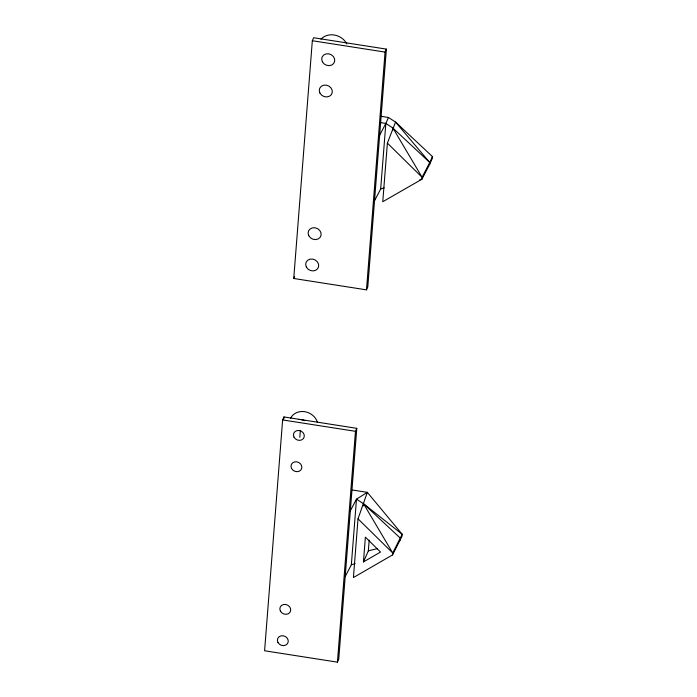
<?xml version="1.0" encoding="UTF-8"?>
<svg xmlns="http://www.w3.org/2000/svg" width="697" height="697" viewBox="0 0 697 697"><rect width="100%" height="100%" fill="white"/><g stroke="black" fill="none" stroke-linecap="round" stroke-linejoin="round"><path stroke-width="1.05" d="M282.633 419.925L264.59 650.771L337.426 662.15L338.751 659.17L356.786 428.333L283.949 416.945L282.633 419.925L355.47 431.312L356.786 428.333M293.742 278.486L312.326 40.731L313.641 37.743L386.382 49.112L367.798 286.868L366.483 289.856L293.742 278.486L294.622 276.5M283.784 419.08L283.949 416.945M299.815 437.324L300.346 430.476M337.426 662.15L355.47 431.312M366.483 289.856L385.058 52.092L386.382 49.112M345.207 576.558L351.349 564.77L356.481 499.148L367.328 492.352L402.169 534.259L402.012 536.22L392.559 554.925L353.431 577.534L358.014 518.829L367.328 492.352L352.63 490.052M363.372 505.883L363.538 503.748L356.481 499.148L350.286 510.927M363.442 561.93L365.376 537.143L380.527 552.059L363.442 561.93L368.347 550.857L369.192 540.079M392.559 554.925L392.716 552.974L402.169 534.259L363.538 503.748L392.716 552.974L358.014 518.829M400.252 540.192L400.4 538.232L363.538 503.748M419.821 179.678L421.929 179.216L422.077 177.256L429.77 162.514L395.548 122.071L387.384 143.112L382.758 201.738L421.929 179.216L429.613 164.475L429.77 162.514L432.41 156.537L395.548 122.071L388.482 117.471L380.466 116.216M432.41 156.537L432.253 158.498L429.613 164.475M374.533 200.771L380.675 188.983L385.842 123.43L388.482 117.471M392.707 130.496L392.899 128.039L385.842 123.43L379.83 122.489M379.656 135.218L385.842 123.43M380.675 188.983L384.221 187.902M351.349 564.77L355.156 563.612M368.347 550.857L377.53 548.574M312.326 40.731L385.058 52.092M429.77 162.514L392.899 128.039L422.077 177.256L387.384 143.112M320.977 39.137A15.622 13.626 23.9 0 1 346.845 43.946M290.605 418.278A14.515 12.659 23.9 0 1 304.72 411.692A14.515 12.659 23.9 0 1 317.475 422.478M298.403 419.455A14.515 12.659 23.9 0 1 304.833 420.648M306.323 267.012A6.665 5.811 23.9 0 0 317.605 268.781A6.665 5.811 23.9 0 0 312.657 259.092A6.665 5.811 23.9 0 0 306.323 267.012M308.771 235.708A6.665 5.811 23.9 0 0 320.054 237.468A6.665 5.811 23.9 0 0 315.105 227.78A6.665 5.811 23.9 0 0 308.771 235.708M322.363 61.745A6.665 5.811 23.9 0 0 333.645 63.514A6.665 5.811 23.9 0 0 328.696 53.826A6.665 5.811 23.9 0 0 322.363 61.745M319.923 93.058A6.665 5.811 23.9 0 0 331.206 94.818A6.665 5.811 23.9 0 0 326.248 85.13A6.665 5.811 23.9 0 0 319.923 93.058M277.937 642.39A5.55 4.844 23.9 0 0 287.347 643.854A5.55 4.844 23.9 0 0 283.217 635.786A5.55 4.844 23.9 0 0 277.937 642.39M293.986 437.124A5.55 4.844 23.9 0 0 303.387 438.587A5.55 4.844 23.9 0 0 299.257 430.519A5.55 4.844 23.9 0 0 293.986 437.124M280.386 611.077A5.55 4.844 23.9 0 0 289.786 612.55A5.55 4.844 23.9 0 0 285.665 604.473A5.55 4.844 23.9 0 0 280.386 611.077M291.538 468.428A5.55 4.844 23.9 0 0 300.938 469.9A5.55 4.844 23.9 0 0 296.809 461.832A5.55 4.844 23.9 0 0 291.538 468.428"/></g></svg>
